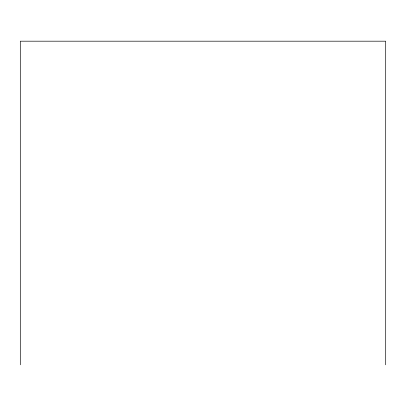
<?xml version="1.0" encoding="UTF-8"?>
<svg xmlns="http://www.w3.org/2000/svg" width="406" height="406" viewBox="0 0 406 406"><rect width="100%" height="100%" fill="white"/><g stroke="black" fill="none" stroke-linecap="round" stroke-linejoin="round"><path stroke-width="0.61" d="M385.7 364.811L385.7 41.189L20.3 41.189L20.3 364.811"/></g></svg>
